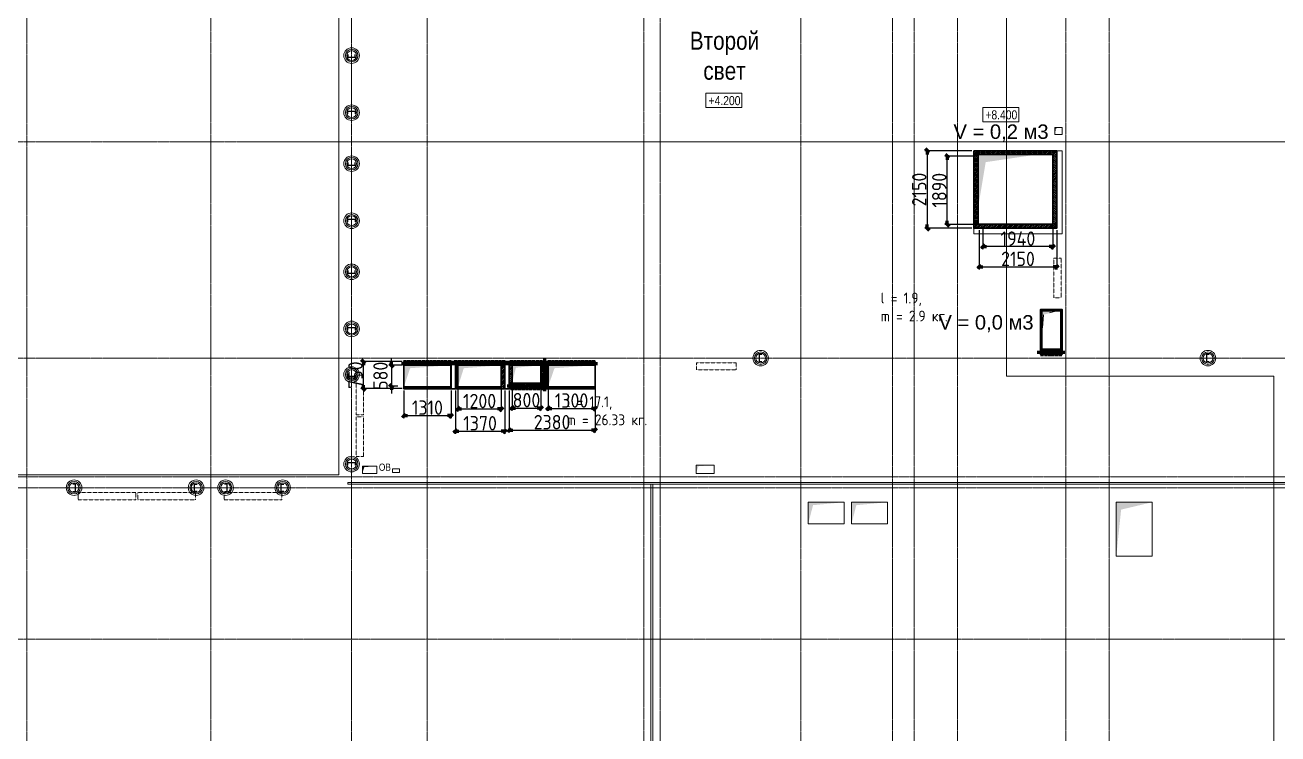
# Model space of a CAD drawing. Header units: millimetres. Extents: x -65509 to 912790, y 446 to 713294.
# Drawn here: x 137773 to 172505, y 651431 to 671100 of the extents above; entities that cross this region are included whole.
import ezdxf
from ezdxf.enums import TextEntityAlignment as Align

# ---------------------------------------------------------------- set-up
doc = ezdxf.new("R2010")
doc.units = ezdxf.units.MM
for name, pattern in [('CENTER2', [28.575, 19.05, -3.175, 3.175, -3.175]), ('DASHED', [19.05, 12.7, -6.35]), ('HIDDEN', [9.525, 6.35, -3.175]), ('HIDDEN2', [4.7625, 3.175, -1.5875])]:
    doc.linetypes.add(name, pattern=pattern)
doc.layers.get('Defpoints').update_dxf_attribs({"color": 250})
for name, color, linetype, lineweight in [('10.5) Арматура', 6, 'Continuous', 60), ('10.6) Диафрагмы', 90, 'Continuous', 30), ('АР_Колонны', 250, 'Continuous', 30), ('АР_Отметка', 250, 'Continuous', 13), ('АР_Разрезы марка', 7, 'Continuous', 13), ('ВК_Шахты', 250, 'Continuous', 9), ('ДШ_КР', 250, 'Continuous', 35), ('КМ_Фахверки', 250, 'Continuous', 25), ('ОВ_Классы', 250, 'Continuous', 0), ('ОВ_коллекторы', 250, 'Continuous', 25), ('ОВ_Отопление', 250, 'Continuous', 5), ('ОВ_Шахты', 250, 'Continuous', 5), ('РД_Оси_100', 250, 'Continuous', 0)]:
    doc.layers.add(name, color=color, linetype=linetype, lineweight=lineweight)
doc.layers.add('АР_Делит', color=250, linetype='Continuous', lineweight=0, plot=False)
doc.layers.add('АР_Отопительные приборы', color=1, linetype='HIDDEN2', lineweight=0, true_color=0xff0000)
doc.styles.add('Arial_Narrow_08', font='ARIALN.TTF', dxfattribs={"width": 0.8})
doc.styles.get("Standard").update_dxf_attribs({"font": 'arial.ttf'})
doc.styles.add('style1', font='ARIALN.TTF')
doc.styles.add('СПДС', font='isocpeur.ttf', dxfattribs={"width": 0.9})
doc.dimstyles.new('Размера А3', dxfattribs={"dimtxt": 400, "dimasz": 100, "dimexe": 70, "dimexo": 50, "dimgap": 20, "dimtad": 1, "dimdec": 0, "dimrnd": 10, "dimzin": 0, "dimdsep": 46, "dimtxsty": 'СПДС', "dimblk": 'ARROWHEAD_6', "dimcen": 1, "dimazin": 0, "dimtfac": 1, "dimtdec": 0, "dimtmove": 2, "dimatfit": 0, "dimfxl": 1, "dimtolj": 1, "dimtzin": 0, "dimarcsym": 0})

# ---------------------------------------------------------------- blocks, each defined once
blk = doc.blocks.new('СОШ_2200_АР_ОСИ_М100_28.05.24')
at = {"layer": 'АР_Делит', "color": 5, "linetype": 'DASHED'}
blk.add_lwpolyline([(-355, 13145), (-355, 100855), (37145, 100855), (37145, 129155), (72745, 129155), (72745, 135155), (114955, 135155), (114955, -355)], dxfattribs=at)
at = {"layer": 'РД_Оси_100', "linetype": 'CENTER2'}
for p, q in [((37500, -6155), (37500, 139938.679)), ((49960, -6155), (49960, 139938.679)), ((-5954.958, 110100), (119910, 110100)), ((35037.55, 110100), (119910, 110100)), ((-5954.958, 104100), (119910, 104100)), ((-5954.958, 96300), (119910, 96300))]:
    blk.add_line(p, q, dxfattribs=at)
at = {"layer": 'РД_Оси_100', "color": 1, "linetype": 'CENTER2'}
blk.add_line((39600, -6155), (39600, 139938.679), dxfattribs=at)
at = {"layer": 'РД_Оси_100', "linetype": 'CENTER2'}
for points in [[(28500, -6155), (28500, 139938.679)], [(45530, 139938.679), (45600, 139538.679), (45600, -6163.457)], [(46060, -6163.105), (46060, 139538.679), (46130, 139938.679)], [(52500, 139938.679), (52500, -5755), (52358.276, -6155)], [(53100, 139938.679), (53100, -5755), (52949.266, -6155)], [(54300, 139938.679), (54300, -6155)], [(57300, 139938.679), (57300, -6155)], [(58500, 139938.679), (58500, -6155)], [(119910, 100950), (119410, 100800), (-5454.958, 100800), (-5954.958, 100950)], [(119910, 100350), (119410, 100500), (-5454.958, 100500), (-5954.958, 100350)]]:
    blk.add_lwpolyline(points, dxfattribs=at)
at = {"layer": 'РД_Оси_100', "color": 1, "linetype": 'CENTER2'}
blk.add_lwpolyline([(33600, 139938.679), (33600, -6155)], dxfattribs=at)
blk = doc.blocks.new('Отметка_план')
at = {"color": 7}
blk.add_lwpolyline([(0, 0), (10, 0), (10, 4), (0, 4)], close=True, dxfattribs=at)
at = {"style": 'Arial_Narrow_08', "width": 0.8}
blk.add_attdef('OTMG', text='', height=2.5, dxfattribs=at).set_placement((9.06, 0.7), align=Align.RIGHT)
blk = doc.blocks.new('otv')
at = {"linetype": 'Continuous'}
blk.add_lwpolyline([(0, -1), (0, 0), (1, 0), (1, -1)], close=True, dxfattribs=at)
blk.add_solid([(0, -1), (0, 0), (0.135, -0.137), (1, 0)], dxfattribs=at)
blk = doc.blocks.new('otv пунктир')
at = {"linetype": 'HIDDEN', "ltscale": 0.07}
blk.add_lwpolyline([(0, 0), (0, 1), (1, 1), (1, 0)], close=True, dxfattribs=at)
blk.add_lwpolyline([(0, 1), (0.135, 0.137), (1, 0)], dxfattribs=at)
blk = doc.blocks.new('Ф_пеноблок 200')
at = {"layer": 'АР_Делит', "color": 1}
for radius in [216, 173, 136]:
    blk.add_circle((103, -42), radius, dxfattribs=at)
at = {"layer": 'КМ_Фахверки'}
blk.add_lwpolyline([(0, -75), (0, 0), (200, 0), (200, -75)], dxfattribs=at)
blk = doc.blocks.new('Bottom_R_1600')
at = {"layer": 'АР_Отопительные приборы'}
blk.add_lwpolyline([(-800, -100), (800, -100), (800, 100), (-800, 100)], close=True, dxfattribs=at)
blk = doc.blocks.new('Bottom_L_1100')
at = {"layer": 'АР_Отопительные приборы'}
blk.add_lwpolyline([(550, -100), (-550, -100), (-550, 100), (550, 100)], close=True, dxfattribs=at)
blk = doc.blocks.new('Bottom_R_1100')
at = {"layer": 'АР_Отопительные приборы'}
blk.add_lwpolyline([(-550, -100), (550, -100), (550, 100), (-550, 100)], close=True, dxfattribs=at)
blk = doc.blocks.new('ARROWHEAD_6')
at = {"color": 0, "linetype": 'Continuous'}
for p, q in [((0, 0), (-1, 0)), ((-0.5, -0.5), (0.5, 0.5))]:
    blk.add_line(p, q, dxfattribs=at)
blk = doc.blocks.new('*D948')
at = {"layer": '10.6) Диафрагмы', "color": 0, "lineweight": -2, "transparency": 16777216}
for p, q in [((148223, 661761), (147082, 661761)), ((147152, 661111), (147152, 661661)), ((148223, 661011), (147082, 661011))]:
    blk.add_line(p, q, dxfattribs=at)
at = {"layer": 'Defpoints', "color": 0, "lineweight": 25, "transparency": 16777216}
for p in [(147152, 661761), (148273, 661761), (148273, 661011)]:
    blk.add_point(p, dxfattribs=at)
at = {"layer": '10.6) Диафрагмы', "color": 0, "lineweight": -2, "transparency": 16777216, "xscale": 100, "yscale": 100, "zscale": 100}
for p, rotation in [((147152, 661761), 90), ((147152, 661011), 270)]:
    blk.add_blockref('ARROWHEAD_6', p, dxfattribs=dict(at, rotation=rotation))
at = {"layer": '10.6) Диафрагмы', "color": 0, "lineweight": 25, "transparency": 16777216, "insert": (146932, 661386), "char_height": 400, "attachment_point": 5, "rotation": 90, "style": 'СПДС'}
blk.add_mtext('\\A1;750', dxfattribs=at)
blk = doc.blocks.new('*D949')
at = {"layer": '10.6) Диафрагмы', "color": 0, "lineweight": -2, "transparency": 16777216}
for p, q in [((148223, 661661), (147857, 661661)), ((147927, 661761), (147927, 661861)), ((147927, 661661), (147927, 661076)), ((148103, 661076), (147857, 661076)), ((147927, 660976), (147927, 660876))]:
    blk.add_line(p, q, dxfattribs=at)
at = {"layer": 'Defpoints', "color": 0, "lineweight": 25, "transparency": 16777216}
for p in [(148273, 661661), (147927, 661076), (148153, 661076)]:
    blk.add_point(p, dxfattribs=at)
at = {"layer": '10.6) Диафрагмы', "color": 0, "lineweight": -2, "transparency": 16777216, "xscale": 100, "yscale": 100, "zscale": 100}
for p, rotation in [((147927, 661661), 270), ((147927, 661076), 90)]:
    blk.add_blockref('ARROWHEAD_6', p, dxfattribs=dict(at, rotation=rotation))
at = {"layer": '10.6) Диафрагмы', "color": 0, "lineweight": 25, "transparency": 16777216, "insert": (147627, 661369), "char_height": 400, "attachment_point": 5, "rotation": 90, "style": 'СПДС'}
blk.add_mtext('\\A1;580', dxfattribs=at)
blk = doc.blocks.new('*D950')
at = {"layer": '10.6) Диафрагмы', "color": 0, "lineweight": -2, "transparency": 16777216}
for p, q in [((148273, 660961), (148273, 660194)), ((149582, 660961), (149582, 660194)), ((148373, 660264), (149482, 660264))]:
    blk.add_line(p, q, dxfattribs=at)
at = {"layer": 'Defpoints', "color": 0, "lineweight": 25, "transparency": 16777216}
for p in [(148273, 661011), (149582, 661011), (149582, 660264)]:
    blk.add_point(p, dxfattribs=at)
at = {"layer": '10.6) Диафрагмы', "color": 0, "lineweight": -2, "transparency": 16777216, "xscale": 100, "yscale": 100, "zscale": 100, "rotation": 180}
blk.add_blockref('ARROWHEAD_6', (148273, 660264), dxfattribs=at)
at = {"layer": '10.6) Диафрагмы', "color": 0, "lineweight": -2, "transparency": 16777216, "xscale": 100, "yscale": 100, "zscale": 100}
blk.add_blockref('ARROWHEAD_6', (149582, 660264), dxfattribs=at)
at = {"layer": '10.6) Диафрагмы', "color": 0, "lineweight": 25, "transparency": 16777216, "insert": (148927, 660484), "char_height": 400, "attachment_point": 5, "style": 'СПДС'}
blk.add_mtext('\\A1;1310', dxfattribs=at)
blk = doc.blocks.new('*D951')
at = {"layer": '10.6) Диафрагмы', "color": 0, "lineweight": -2, "transparency": 16777216}
for p, q in [((149773, 661011), (149773, 660377)), ((150973, 661011), (150973, 660377)), ((149873, 660447), (150873, 660447))]:
    blk.add_line(p, q, dxfattribs=at)
at = {"layer": 'Defpoints', "color": 0, "lineweight": 25, "transparency": 16777216}
for p in [(149773, 661061), (150973, 661061), (150973, 660447)]:
    blk.add_point(p, dxfattribs=at)
at = {"layer": '10.6) Диафрагмы', "color": 0, "lineweight": -2, "transparency": 16777216, "xscale": 100, "yscale": 100, "zscale": 100, "rotation": 180}
blk.add_blockref('ARROWHEAD_6', (149773, 660447), dxfattribs=at)
at = {"layer": '10.6) Диафрагмы', "color": 0, "lineweight": -2, "transparency": 16777216, "xscale": 100, "yscale": 100, "zscale": 100}
blk.add_blockref('ARROWHEAD_6', (150973, 660447), dxfattribs=at)
at = {"layer": '10.6) Диафрагмы', "color": 0, "lineweight": 25, "transparency": 16777216, "insert": (150373, 660667), "char_height": 400, "attachment_point": 5, "style": 'СПДС'}
blk.add_mtext('\\A1;1200', dxfattribs=at)
blk = doc.blocks.new('*D952')
at = {"layer": '10.6) Диафрагмы', "color": 0, "lineweight": -2, "transparency": 16777216}
for p, q in [((149702, 660961), (149702, 659761)), ((151073, 660961), (151073, 659761)), ((149802, 659831), (150973, 659831))]:
    blk.add_line(p, q, dxfattribs=at)
at = {"layer": 'Defpoints', "color": 0, "lineweight": 25, "transparency": 16777216}
for p in [(149702, 661011), (151073, 661011), (151073, 659831)]:
    blk.add_point(p, dxfattribs=at)
at = {"layer": '10.6) Диафрагмы', "color": 0, "lineweight": -2, "transparency": 16777216, "xscale": 100, "yscale": 100, "zscale": 100, "rotation": 180}
blk.add_blockref('ARROWHEAD_6', (149702, 659831), dxfattribs=at)
at = {"layer": '10.6) Диафрагмы', "color": 0, "lineweight": -2, "transparency": 16777216, "xscale": 100, "yscale": 100, "zscale": 100}
blk.add_blockref('ARROWHEAD_6', (151073, 659831), dxfattribs=at)
at = {"layer": '10.6) Диафрагмы', "color": 0, "lineweight": 25, "transparency": 16777216, "insert": (150387, 660051), "char_height": 400, "attachment_point": 5, "style": 'СПДС'}
blk.add_mtext('\\A1;1370', dxfattribs=at)
blk = doc.blocks.new('*D953')
at = {"layer": '10.6) Диафрагмы', "color": 0, "lineweight": -2, "transparency": 16777216}
for p, q in [((151193, 660961), (151193, 659791)), ((153573, 660961), (153573, 659791)), ((151293, 659861), (153473, 659861))]:
    blk.add_line(p, q, dxfattribs=at)
at = {"layer": 'Defpoints', "color": 0, "lineweight": 25, "transparency": 16777216}
for p in [(151193, 661011), (153573, 661011), (153573, 659861)]:
    blk.add_point(p, dxfattribs=at)
at = {"layer": '10.6) Диафрагмы', "color": 0, "lineweight": -2, "transparency": 16777216, "xscale": 100, "yscale": 100, "zscale": 100, "rotation": 180}
blk.add_blockref('ARROWHEAD_6', (151193, 659861), dxfattribs=at)
at = {"layer": '10.6) Диафрагмы', "color": 0, "lineweight": -2, "transparency": 16777216, "xscale": 100, "yscale": 100, "zscale": 100}
blk.add_blockref('ARROWHEAD_6', (153573, 659861), dxfattribs=at)
at = {"layer": '10.6) Диафрагмы', "color": 0, "lineweight": 25, "transparency": 16777216, "insert": (152383, 660081), "char_height": 400, "attachment_point": 5, "style": 'СПДС'}
blk.add_mtext('\\A1;2380', dxfattribs=at)
blk = doc.blocks.new('*D954')
at = {"layer": '10.6) Диафрагмы', "color": 0, "lineweight": -2, "transparency": 16777216}
for p, q in [((151273, 661111), (151273, 660402)), ((152073, 661111), (152073, 660402)), ((151373, 660472), (151973, 660472))]:
    blk.add_line(p, q, dxfattribs=at)
at = {"layer": 'Defpoints', "color": 0, "lineweight": 25, "transparency": 16777216}
for p in [(151273, 661161), (152073, 661161), (152073, 660472)]:
    blk.add_point(p, dxfattribs=at)
at = {"layer": '10.6) Диафрагмы', "color": 0, "lineweight": -2, "transparency": 16777216, "xscale": 100, "yscale": 100, "zscale": 100, "rotation": 180}
blk.add_blockref('ARROWHEAD_6', (151273, 660472), dxfattribs=at)
at = {"layer": '10.6) Диафрагмы', "color": 0, "lineweight": -2, "transparency": 16777216, "xscale": 100, "yscale": 100, "zscale": 100}
blk.add_blockref('ARROWHEAD_6', (152073, 660472), dxfattribs=at)
at = {"layer": '10.6) Диафрагмы', "color": 0, "lineweight": 25, "transparency": 16777216, "insert": (151673, 660692), "char_height": 400, "attachment_point": 5, "style": 'СПДС'}
blk.add_mtext('\\A1;800', dxfattribs=at)
blk = doc.blocks.new('*D955')
at = {"layer": '10.6) Диафрагмы', "color": 0, "lineweight": -2, "transparency": 16777216}
for p, q in [((152273, 661011), (152273, 660392)), ((153573, 661011), (153573, 660392)), ((152373, 660462), (153473, 660462))]:
    blk.add_line(p, q, dxfattribs=at)
at = {"layer": 'Defpoints', "color": 0, "lineweight": 25, "transparency": 16777216}
for p in [(152273, 661061), (153573, 661061), (153573, 660462)]:
    blk.add_point(p, dxfattribs=at)
at = {"layer": '10.6) Диафрагмы', "color": 0, "lineweight": -2, "transparency": 16777216, "xscale": 100, "yscale": 100, "zscale": 100, "rotation": 180}
blk.add_blockref('ARROWHEAD_6', (152273, 660462), dxfattribs=at)
at = {"layer": '10.6) Диафрагмы', "color": 0, "lineweight": -2, "transparency": 16777216, "xscale": 100, "yscale": 100, "zscale": 100}
blk.add_blockref('ARROWHEAD_6', (153573, 660462), dxfattribs=at)
at = {"layer": '10.6) Диафрагмы', "color": 0, "lineweight": 25, "transparency": 16777216, "insert": (152923, 660682), "char_height": 400, "attachment_point": 5, "style": 'СПДС'}
blk.add_mtext('\\A1;1300', dxfattribs=at)
blk = doc.blocks.new('*D991')
at = {"layer": '10.6) Диафрагмы', "color": 0, "lineweight": -2, "transparency": 16777216}
for p, q in [((164173, 667461), (163267, 667461)), ((163337, 665670), (163337, 667361)), ((164173, 665570), (163267, 665570))]:
    blk.add_line(p, q, dxfattribs=at)
at = {"layer": 'Defpoints', "color": 0, "lineweight": 25, "transparency": 16777216}
for p in [(163337, 667461), (164223, 667461), (164223, 665570)]:
    blk.add_point(p, dxfattribs=at)
at = {"layer": '10.6) Диафрагмы', "color": 0, "lineweight": -2, "transparency": 16777216, "xscale": 100, "yscale": 100, "zscale": 100}
for p, rotation in [((163337, 667461), 90), ((163337, 665570), 270)]:
    blk.add_blockref('ARROWHEAD_6', p, dxfattribs=dict(at, rotation=rotation))
at = {"layer": '10.6) Диафрагмы', "color": 0, "lineweight": 25, "transparency": 16777216, "insert": (163117, 666516), "char_height": 400, "attachment_point": 5, "rotation": 90, "style": 'СПДС'}
blk.add_mtext('\\A1;1890', dxfattribs=at)
blk = doc.blocks.new('*D992')
at = {"layer": '10.6) Диафрагмы', "color": 0, "lineweight": -2, "transparency": 16777216}
for p, q in [((164023, 667611), (162712, 667611)), ((162782, 667511), (162782, 665561)), ((164023, 665461), (162712, 665461))]:
    blk.add_line(p, q, dxfattribs=at)
at = {"layer": 'Defpoints', "color": 0, "lineweight": 25, "transparency": 16777216}
for p in [(164073, 667611), (162782, 665461), (164073, 665461)]:
    blk.add_point(p, dxfattribs=at)
at = {"layer": '10.6) Диафрагмы', "color": 0, "lineweight": -2, "transparency": 16777216, "xscale": 100, "yscale": 100, "zscale": 100}
for p, rotation in [((162782, 667611), 90), ((162782, 665461), 270)]:
    blk.add_blockref('ARROWHEAD_6', p, dxfattribs=dict(at, rotation=rotation))
at = {"layer": '10.6) Диафрагмы', "color": 0, "lineweight": 25, "transparency": 16777216, "insert": (162562, 666536), "char_height": 400, "attachment_point": 5, "rotation": 90, "style": 'СПДС'}
blk.add_mtext('\\A1;2150', dxfattribs=at)
blk = doc.blocks.new('*D993')
at = {"layer": '10.6) Диафрагмы', "color": 0, "lineweight": -2, "transparency": 16777216}
for p, q in [((164223, 665411), (164223, 664321)), ((166373, 665411), (166373, 664321)), ((164323, 664391), (166273, 664391))]:
    blk.add_line(p, q, dxfattribs=at)
at = {"layer": 'Defpoints', "color": 0, "lineweight": 25, "transparency": 16777216}
for p in [(164223, 665461), (166373, 665461), (166373, 664391)]:
    blk.add_point(p, dxfattribs=at)
at = {"layer": '10.6) Диафрагмы', "color": 0, "lineweight": -2, "transparency": 16777216, "xscale": 100, "yscale": 100, "zscale": 100, "rotation": 180}
blk.add_blockref('ARROWHEAD_6', (164223, 664391), dxfattribs=at)
at = {"layer": '10.6) Диафрагмы', "color": 0, "lineweight": -2, "transparency": 16777216, "xscale": 100, "yscale": 100, "zscale": 100}
blk.add_blockref('ARROWHEAD_6', (166373, 664391), dxfattribs=at)
at = {"layer": '10.6) Диафрагмы', "color": 0, "lineweight": 25, "transparency": 16777216, "insert": (165298, 664611), "char_height": 400, "attachment_point": 5, "style": 'СПДС'}
blk.add_mtext('\\A1;2150', dxfattribs=at)
blk = doc.blocks.new('*D994')
at = {"layer": '10.6) Диафрагмы', "color": 0, "lineweight": -2, "transparency": 16777216}
for p, q in [((164328, 665520), (164328, 664884)), ((166267, 665520), (166267, 664884)), ((166167, 664954), (164428, 664954))]:
    blk.add_line(p, q, dxfattribs=at)
at = {"layer": 'Defpoints', "color": 0, "lineweight": 25, "transparency": 16777216}
for p in [(164328, 665570), (166267, 665570), (164328, 664954)]:
    blk.add_point(p, dxfattribs=at)
at = {"layer": '10.6) Диафрагмы', "color": 0, "lineweight": -2, "transparency": 16777216, "xscale": 100, "yscale": 100, "zscale": 100, "rotation": 180}
blk.add_blockref('ARROWHEAD_6', (164328, 664954), dxfattribs=at)
at = {"layer": '10.6) Диафрагмы', "color": 0, "lineweight": -2, "transparency": 16777216, "xscale": 100, "yscale": 100, "zscale": 100}
blk.add_blockref('ARROWHEAD_6', (166267, 664954), dxfattribs=at)
at = {"layer": '10.6) Диафрагмы', "color": 0, "lineweight": 25, "transparency": 16777216, "insert": (165298, 665174), "char_height": 400, "attachment_point": 5, "style": 'СПДС'}
blk.add_mtext('\\A1;1940', dxfattribs=at)
blk = doc.blocks.new('*D1006')
at = {"layer": '10.5) Арматура', "color": 0, "lineweight": -2, "transparency": 16777216}
for p, q in [((148223, 661761), (147082, 661761)), ((147152, 661111), (147152, 661661)), ((148223, 661011), (147082, 661011))]:
    blk.add_line(p, q, dxfattribs=at)
at = {"layer": 'Defpoints', "color": 0, "lineweight": 25, "transparency": 16777216}
for p in [(147152, 661761), (148273, 661761), (148273, 661011)]:
    blk.add_point(p, dxfattribs=at)
at = {"layer": '10.5) Арматура', "color": 0, "lineweight": -2, "transparency": 16777216, "xscale": 100, "yscale": 100, "zscale": 100}
for p, rotation in [((147152, 661761), 90), ((147152, 661011), 270)]:
    blk.add_blockref('ARROWHEAD_6', p, dxfattribs=dict(at, rotation=rotation))
at = {"layer": '10.5) Арматура', "color": 0, "lineweight": 25, "transparency": 16777216, "insert": (146932, 661386), "char_height": 400, "attachment_point": 5, "rotation": 90, "style": 'СПДС'}
blk.add_mtext('\\A1;750', dxfattribs=at)
blk = doc.blocks.new('*D1007')
at = {"layer": '10.5) Арматура', "color": 0, "lineweight": -2, "transparency": 16777216}
for p, q in [((148223, 661661), (147857, 661661)), ((147927, 661761), (147927, 661861)), ((147927, 661661), (147927, 661076)), ((148103, 661076), (147857, 661076)), ((147927, 660976), (147927, 660876))]:
    blk.add_line(p, q, dxfattribs=at)
at = {"layer": 'Defpoints', "color": 0, "lineweight": 25, "transparency": 16777216}
for p in [(148273, 661661), (147927, 661076), (148153, 661076)]:
    blk.add_point(p, dxfattribs=at)
at = {"layer": '10.5) Арматура', "color": 0, "lineweight": -2, "transparency": 16777216, "xscale": 100, "yscale": 100, "zscale": 100}
for p, rotation in [((147927, 661661), 270), ((147927, 661076), 90)]:
    blk.add_blockref('ARROWHEAD_6', p, dxfattribs=dict(at, rotation=rotation))
at = {"layer": '10.5) Арматура', "color": 0, "lineweight": 25, "transparency": 16777216, "insert": (147627, 661369), "char_height": 400, "attachment_point": 5, "rotation": 90, "style": 'СПДС'}
blk.add_mtext('\\A1;580', dxfattribs=at)
blk = doc.blocks.new('*D1008')
at = {"layer": '10.5) Арматура', "color": 0, "lineweight": -2, "transparency": 16777216}
for p, q in [((148273, 660961), (148273, 660194)), ((149582, 660961), (149582, 660194)), ((148373, 660264), (149482, 660264))]:
    blk.add_line(p, q, dxfattribs=at)
at = {"layer": 'Defpoints', "color": 0, "lineweight": 25, "transparency": 16777216}
for p in [(148273, 661011), (149582, 661011), (149582, 660264)]:
    blk.add_point(p, dxfattribs=at)
at = {"layer": '10.5) Арматура', "color": 0, "lineweight": -2, "transparency": 16777216, "xscale": 100, "yscale": 100, "zscale": 100, "rotation": 180}
blk.add_blockref('ARROWHEAD_6', (148273, 660264), dxfattribs=at)
at = {"layer": '10.5) Арматура', "color": 0, "lineweight": -2, "transparency": 16777216, "xscale": 100, "yscale": 100, "zscale": 100}
blk.add_blockref('ARROWHEAD_6', (149582, 660264), dxfattribs=at)
at = {"layer": '10.5) Арматура', "color": 0, "lineweight": 25, "transparency": 16777216, "insert": (148927, 660484), "char_height": 400, "attachment_point": 5, "style": 'СПДС'}
blk.add_mtext('\\A1;1310', dxfattribs=at)
blk = doc.blocks.new('*D1009')
at = {"layer": '10.5) Арматура', "color": 0, "lineweight": -2, "transparency": 16777216}
for p, q in [((149773, 661011), (149773, 660377)), ((150973, 661011), (150973, 660377)), ((149873, 660447), (150873, 660447))]:
    blk.add_line(p, q, dxfattribs=at)
at = {"layer": 'Defpoints', "color": 0, "lineweight": 25, "transparency": 16777216}
for p in [(149773, 661061), (150973, 661061), (150973, 660447)]:
    blk.add_point(p, dxfattribs=at)
at = {"layer": '10.5) Арматура', "color": 0, "lineweight": -2, "transparency": 16777216, "xscale": 100, "yscale": 100, "zscale": 100, "rotation": 180}
blk.add_blockref('ARROWHEAD_6', (149773, 660447), dxfattribs=at)
at = {"layer": '10.5) Арматура', "color": 0, "lineweight": -2, "transparency": 16777216, "xscale": 100, "yscale": 100, "zscale": 100}
blk.add_blockref('ARROWHEAD_6', (150973, 660447), dxfattribs=at)
at = {"layer": '10.5) Арматура', "color": 0, "lineweight": 25, "transparency": 16777216, "insert": (150373, 660667), "char_height": 400, "attachment_point": 5, "style": 'СПДС'}
blk.add_mtext('\\A1;1200', dxfattribs=at)
blk = doc.blocks.new('*D1010')
at = {"layer": '10.5) Арматура', "color": 0, "lineweight": -2, "transparency": 16777216}
for p, q in [((149702, 660961), (149702, 659761)), ((151073, 660961), (151073, 659761)), ((149802, 659831), (150973, 659831))]:
    blk.add_line(p, q, dxfattribs=at)
at = {"layer": 'Defpoints', "color": 0, "lineweight": 25, "transparency": 16777216}
for p in [(149702, 661011), (151073, 661011), (151073, 659831)]:
    blk.add_point(p, dxfattribs=at)
at = {"layer": '10.5) Арматура', "color": 0, "lineweight": -2, "transparency": 16777216, "xscale": 100, "yscale": 100, "zscale": 100, "rotation": 180}
blk.add_blockref('ARROWHEAD_6', (149702, 659831), dxfattribs=at)
at = {"layer": '10.5) Арматура', "color": 0, "lineweight": -2, "transparency": 16777216, "xscale": 100, "yscale": 100, "zscale": 100}
blk.add_blockref('ARROWHEAD_6', (151073, 659831), dxfattribs=at)
at = {"layer": '10.5) Арматура', "color": 0, "lineweight": 25, "transparency": 16777216, "insert": (150387, 660051), "char_height": 400, "attachment_point": 5, "style": 'СПДС'}
blk.add_mtext('\\A1;1370', dxfattribs=at)
blk = doc.blocks.new('*D1011')
at = {"layer": '10.5) Арматура', "color": 0, "lineweight": -2, "transparency": 16777216}
for p, q in [((151193, 660961), (151193, 659791)), ((153573, 660961), (153573, 659791)), ((151293, 659861), (153473, 659861))]:
    blk.add_line(p, q, dxfattribs=at)
at = {"layer": 'Defpoints', "color": 0, "lineweight": 25, "transparency": 16777216}
for p in [(151193, 661011), (153573, 661011), (153573, 659861)]:
    blk.add_point(p, dxfattribs=at)
at = {"layer": '10.5) Арматура', "color": 0, "lineweight": -2, "transparency": 16777216, "xscale": 100, "yscale": 100, "zscale": 100, "rotation": 180}
blk.add_blockref('ARROWHEAD_6', (151193, 659861), dxfattribs=at)
at = {"layer": '10.5) Арматура', "color": 0, "lineweight": -2, "transparency": 16777216, "xscale": 100, "yscale": 100, "zscale": 100}
blk.add_blockref('ARROWHEAD_6', (153573, 659861), dxfattribs=at)
at = {"layer": '10.5) Арматура', "color": 0, "lineweight": 25, "transparency": 16777216, "insert": (152383, 660081), "char_height": 400, "attachment_point": 5, "style": 'СПДС'}
blk.add_mtext('\\A1;2380', dxfattribs=at)
blk = doc.blocks.new('*D1012')
at = {"layer": '10.5) Арматура', "color": 0, "lineweight": -2, "transparency": 16777216}
for p, q in [((151273, 661111), (151273, 660402)), ((152073, 661111), (152073, 660402)), ((151373, 660472), (151973, 660472))]:
    blk.add_line(p, q, dxfattribs=at)
at = {"layer": 'Defpoints', "color": 0, "lineweight": 25, "transparency": 16777216}
for p in [(151273, 661161), (152073, 661161), (152073, 660472)]:
    blk.add_point(p, dxfattribs=at)
at = {"layer": '10.5) Арматура', "color": 0, "lineweight": -2, "transparency": 16777216, "xscale": 100, "yscale": 100, "zscale": 100, "rotation": 180}
blk.add_blockref('ARROWHEAD_6', (151273, 660472), dxfattribs=at)
at = {"layer": '10.5) Арматура', "color": 0, "lineweight": -2, "transparency": 16777216, "xscale": 100, "yscale": 100, "zscale": 100}
blk.add_blockref('ARROWHEAD_6', (152073, 660472), dxfattribs=at)
at = {"layer": '10.5) Арматура', "color": 0, "lineweight": 25, "transparency": 16777216, "insert": (151673, 660692), "char_height": 400, "attachment_point": 5, "style": 'СПДС'}
blk.add_mtext('\\A1;800', dxfattribs=at)
blk = doc.blocks.new('*D1013')
at = {"layer": '10.5) Арматура', "color": 0, "lineweight": -2, "transparency": 16777216}
for p, q in [((152273, 661011), (152273, 660392)), ((153573, 661011), (153573, 660392)), ((152373, 660462), (153473, 660462))]:
    blk.add_line(p, q, dxfattribs=at)
at = {"layer": 'Defpoints', "color": 0, "lineweight": 25, "transparency": 16777216}
for p in [(152273, 661061), (153573, 661061), (153573, 660462)]:
    blk.add_point(p, dxfattribs=at)
at = {"layer": '10.5) Арматура', "color": 0, "lineweight": -2, "transparency": 16777216, "xscale": 100, "yscale": 100, "zscale": 100, "rotation": 180}
blk.add_blockref('ARROWHEAD_6', (152273, 660462), dxfattribs=at)
at = {"layer": '10.5) Арматура', "color": 0, "lineweight": -2, "transparency": 16777216, "xscale": 100, "yscale": 100, "zscale": 100}
blk.add_blockref('ARROWHEAD_6', (153573, 660462), dxfattribs=at)
at = {"layer": '10.5) Арматура', "color": 0, "lineweight": 25, "transparency": 16777216, "insert": (152923, 660682), "char_height": 400, "attachment_point": 5, "style": 'СПДС'}
blk.add_mtext('\\A1;1300', dxfattribs=at)
blk = doc.blocks.new('*D998')
at = {"layer": '10.5) Арматура', "color": 0, "lineweight": -2, "transparency": 16777216}
for p, q in [((164173, 667461), (163267, 667461)), ((163337, 665670), (163337, 667361)), ((164173, 665570), (163267, 665570))]:
    blk.add_line(p, q, dxfattribs=at)
at = {"layer": 'Defpoints', "color": 0, "lineweight": 25, "transparency": 16777216}
for p in [(163337, 667461), (164223, 667461), (164223, 665570)]:
    blk.add_point(p, dxfattribs=at)
at = {"layer": '10.5) Арматура', "color": 0, "lineweight": -2, "transparency": 16777216, "xscale": 100, "yscale": 100, "zscale": 100}
for p, rotation in [((163337, 667461), 90), ((163337, 665570), 270)]:
    blk.add_blockref('ARROWHEAD_6', p, dxfattribs=dict(at, rotation=rotation))
at = {"layer": '10.5) Арматура', "color": 0, "lineweight": 25, "transparency": 16777216, "insert": (163117, 666516), "char_height": 400, "attachment_point": 5, "rotation": 90, "style": 'СПДС'}
blk.add_mtext('\\A1;1890', dxfattribs=at)
blk = doc.blocks.new('*D1064')
at = {"layer": '10.5) Арматура', "color": 0, "lineweight": -2, "transparency": 16777216}
for p, q in [((164023, 667611), (162712, 667611)), ((162782, 667511), (162782, 665561)), ((164023, 665461), (162712, 665461))]:
    blk.add_line(p, q, dxfattribs=at)
at = {"layer": 'Defpoints', "color": 0, "lineweight": 25, "transparency": 16777216}
for p in [(164073, 667611), (162782, 665461), (164073, 665461)]:
    blk.add_point(p, dxfattribs=at)
at = {"layer": '10.5) Арматура', "color": 0, "lineweight": -2, "transparency": 16777216, "xscale": 100, "yscale": 100, "zscale": 100}
for p, rotation in [((162782, 667611), 90), ((162782, 665461), 270)]:
    blk.add_blockref('ARROWHEAD_6', p, dxfattribs=dict(at, rotation=rotation))
at = {"layer": '10.5) Арматура', "color": 0, "lineweight": 25, "transparency": 16777216, "insert": (162562, 666536), "char_height": 400, "attachment_point": 5, "rotation": 90, "style": 'СПДС'}
blk.add_mtext('\\A1;2150', dxfattribs=at)
blk = doc.blocks.new('*D1065')
at = {"layer": '10.5) Арматура', "color": 0, "lineweight": -2, "transparency": 16777216}
for p, q in [((164223, 665411), (164223, 664321)), ((166373, 665411), (166373, 664321)), ((164323, 664391), (166273, 664391))]:
    blk.add_line(p, q, dxfattribs=at)
at = {"layer": 'Defpoints', "color": 0, "lineweight": 25, "transparency": 16777216}
for p in [(164223, 665461), (166373, 665461), (166373, 664391)]:
    blk.add_point(p, dxfattribs=at)
at = {"layer": '10.5) Арматура', "color": 0, "lineweight": -2, "transparency": 16777216, "xscale": 100, "yscale": 100, "zscale": 100, "rotation": 180}
blk.add_blockref('ARROWHEAD_6', (164223, 664391), dxfattribs=at)
at = {"layer": '10.5) Арматура', "color": 0, "lineweight": -2, "transparency": 16777216, "xscale": 100, "yscale": 100, "zscale": 100}
blk.add_blockref('ARROWHEAD_6', (166373, 664391), dxfattribs=at)
at = {"layer": '10.5) Арматура', "color": 0, "lineweight": 25, "transparency": 16777216, "insert": (165298, 664611), "char_height": 400, "attachment_point": 5, "style": 'СПДС'}
blk.add_mtext('\\A1;2150', dxfattribs=at)
blk = doc.blocks.new('*D1066')
at = {"layer": '10.5) Арматура', "color": 0, "lineweight": -2, "transparency": 16777216}
for p, q in [((164328, 665520), (164328, 664884)), ((166267, 665520), (166267, 664884)), ((166167, 664954), (164428, 664954))]:
    blk.add_line(p, q, dxfattribs=at)
at = {"layer": 'Defpoints', "color": 0, "lineweight": 25, "transparency": 16777216}
for p in [(164328, 665570), (166267, 665570), (164328, 664954)]:
    blk.add_point(p, dxfattribs=at)
at = {"layer": '10.5) Арматура', "color": 0, "lineweight": -2, "transparency": 16777216, "xscale": 100, "yscale": 100, "zscale": 100, "rotation": 180}
blk.add_blockref('ARROWHEAD_6', (164328, 664954), dxfattribs=at)
at = {"layer": '10.5) Арматура', "color": 0, "lineweight": -2, "transparency": 16777216, "xscale": 100, "yscale": 100, "zscale": 100}
blk.add_blockref('ARROWHEAD_6', (166267, 664954), dxfattribs=at)
at = {"layer": '10.5) Арматура', "color": 0, "lineweight": 25, "transparency": 16777216, "insert": (165298, 665174), "char_height": 400, "attachment_point": 5, "style": 'СПДС'}
blk.add_mtext('\\A1;1940', dxfattribs=at)

msp = doc.modelspace()

# ---------------------------------------------------------------- hatches: boundary and pattern name
at = {"layer": '10.6) Диафрагмы'}
h = msp.add_hatch(dxfattribs=at)
h.set_pattern_fill('ANSI31', color=256, scale=11)
h.paths.add_polyline_path([(166372.589, 667610.764), (164072.588, 667610.764), (164072.588, 665460.765), (166372.589, 665460.765)])
h.paths.add_polyline_path([(164197.786, 665570.484), (164197.786, 667506.254), (166267.432, 667506.254), (166267.432, 665570.484)], flags=16)
h = msp.add_hatch(dxfattribs=at)
h.set_pattern_fill('ANSI31', color=256, scale=11)
h.paths.add_polyline_path([(166522.585, 663210.764), (165922.589, 663210.764), (165922.589, 661960.764), (166522.585, 661960.764)])
h.paths.add_polyline_path([(165959.015, 662110.764), (165956.622, 663167.753), (166483.77, 663167.753), (166486.163, 662110.764)], flags=16)
h = msp.add_hatch(dxfattribs=at)
h.set_pattern_fill('ANSI31', color=256, scale=11)
h.paths.add_polyline_path([(152272.589, 661660.765), (153572.589, 661660.765), (153572.589, 661760.764), (151192.534, 661760.764), (151192.534, 661010.764), (153572.589, 661010.764), (153572.589, 661060.765), (152272.589, 661060.765)])
h.paths.add_polyline_path([(151272.589, 661160.765), (151272.589, 661660.765), (152072.589, 661660.765), (152072.589, 661160.765)], flags=16)
h.paths.add_polyline_path([(151072.534, 661760.764), (149702.243, 661760.764), (149702.243, 661010.764), (151072.534, 661010.764)])
h.paths.add_polyline_path([(150972.589, 661060.765), (149772.589, 661060.765), (149772.589, 661660.765), (150972.589, 661660.765)], flags=16)
h.paths.add_polyline_path([(149582.243, 661760.764), (148272.589, 661760.764), (148272.589, 661660.765), (149572.589, 661660.765), (149572.589, 661060.765), (148272.589, 661060.765), (148272.589, 661010.764), (149582.243, 661010.764)])

# ---------------------------------------------------------------- linework, layer by layer
at = {"layer": '10.5) Арматура'}
for points in [[(165833.082, 662027.85), (166595.933, 662027.85)], [(165973.232, 661915.227), (165973.232, 662105.448)], [(166078.504, 661915.227), (166078.504, 662105.448)], [(166177.083, 661915.227), (166177.083, 662105.448)], [(166278.101, 661915.227), (166278.101, 662105.448)], [(166376.68, 661915.227), (166376.68, 662105.448)], [(166474.655, 661915.227), (166474.655, 662105.448)], [(148207.261, 661707.605), (153643.839, 661707.605)], [(148308.302, 661660.765), (148308.302, 661797.241)], [(148411.247, 661660.765), (148411.247, 661797.241)], [(148514.191, 661660.765), (148514.191, 661797.241)], [(148617.135, 661660.765), (148617.135, 661797.241)], [(148720.08, 661660.765), (148720.08, 661797.241)], [(148823.024, 661660.765), (148823.024, 661797.241)], [(148925.969, 661660.765), (148925.969, 661797.241)], [(149028.913, 661660.765), (149028.913, 661797.241)], [(149131.858, 661660.765), (149131.858, 661797.241)], [(149234.802, 661660.765), (149234.802, 661797.241)], [(149337.746, 661660.765), (149337.746, 661797.241)], [(149440.691, 661660.765), (149440.691, 661797.241)], [(149543.635, 661660.765), (149543.635, 661797.241)], [(149710.174, 661660.765), (149710.174, 661797.241)], [(149813.118, 661660.765), (149813.118, 661797.241)], [(149916.062, 661660.765), (149916.062, 661797.241)], [(150019.007, 661660.765), (150019.007, 661797.241)], [(150121.951, 661660.765), (150121.951, 661797.241)], [(150224.896, 661660.765), (150224.896, 661797.241)], [(150327.84, 661660.765), (150327.84, 661797.241)], [(150430.785, 661660.765), (150430.785, 661797.241)], [(150533.729, 661660.765), (150533.729, 661797.241)], [(150636.673, 661660.765), (150636.673, 661797.241)], [(150739.618, 661660.765), (150739.618, 661797.241)], [(150842.562, 661660.765), (150842.562, 661797.241)], [(150945.507, 661660.765), (150945.507, 661797.241)], [(151048.451, 661660.765), (151048.451, 661797.241)], [(151254.34, 661660.765), (151254.34, 661797.241)], [(151357.284, 661660.765), (151357.284, 661797.241)], [(151460.229, 661660.765), (151460.229, 661797.241)], [(151563.173, 661660.765), (151563.173, 661797.241)], [(151666.118, 661660.765), (151666.118, 661797.241)], [(151769.062, 661660.765), (151769.062, 661797.241)], [(151872.006, 661660.765), (151872.006, 661797.241)], [(151974.951, 661660.765), (151974.951, 661797.241)], [(152072.589, 661728.942), (152272.589, 661728.942)], [(152077.895, 661660.765), (152077.895, 661797.241)], [(152180.84, 660944.719), (152180.84, 661860.764)], [(152307.203, 661660.765), (152307.203, 661797.241)], [(152410.147, 661660.765), (152410.147, 661797.241)], [(152513.092, 661660.765), (152513.092, 661797.241)], [(152616.036, 661660.765), (152616.036, 661797.241)], [(152718.981, 661660.765), (152718.981, 661797.241)], [(152821.925, 661660.765), (152821.925, 661797.241)], [(152924.87, 661660.765), (152924.87, 661797.241)], [(153027.814, 661660.765), (153027.814, 661797.241)], [(153130.758, 661660.765), (153130.758, 661797.241)], [(153233.703, 661660.765), (153233.703, 661797.241)], [(153336.647, 661660.765), (153336.647, 661797.241)], [(153439.592, 661660.765), (153439.592, 661797.241)], [(153542.536, 661660.765), (153542.536, 661797.241)], [(152072.589, 661625.171), (152272.589, 661625.171)], [(152072.589, 661521.4), (152272.589, 661521.4)], [(152072.589, 661417.629), (152272.589, 661417.629)], [(152072.589, 661313.858), (152272.589, 661313.858)], [(151133.995, 661085.031), (152272.589, 661085.031)], [(151272.589, 661160.765), (151272.589, 660967.741)], [(151375.87, 661160.765), (151375.87, 660967.741)], [(151479.151, 661160.765), (151479.151, 660967.741)], [(151582.432, 661160.765), (151582.432, 660967.741)], [(151685.713, 661160.765), (151685.713, 660967.741)], [(151788.994, 661160.765), (151788.994, 660967.741)], [(151892.275, 661160.765), (151892.275, 660967.741)], [(151995.556, 661160.765), (151995.556, 660967.741)], [(152072.589, 661210.087), (152272.589, 661210.087)], [(152098.838, 661160.765), (152098.838, 660967.741)]]:
    msp.add_lwpolyline(points, dxfattribs=at)
at = {"layer": '10.6) Диафрагмы'}
for points in [[(164072.588, 667610.764), (166372.589, 667610.764), (166372.589, 665460.765), (164072.588, 665460.765)], [(164197.786, 665570.484), (166267.432, 665570.484), (166267.432, 667506.254), (164197.786, 667506.254)], [(165922.589, 663210.764), (166522.585, 663210.764), (166522.585, 661960.764), (165922.589, 661960.764)], [(165959.015, 662110.764), (166486.163, 662110.764), (166483.77, 663167.753), (165956.622, 663167.753)], [(148272.589, 661010.764), (153572.589, 661010.764), (153572.589, 661760.764), (148272.589, 661760.764)], [(149582.243, 661760.764), (148272.589, 661760.764), (148272.589, 661010.764), (149582.243, 661010.764)], [(149572.589, 661060.765), (148272.589, 661060.765), (148272.589, 661660.765), (149572.589, 661660.765)], [(149702.243, 661760.764), (151072.534, 661760.764), (151072.534, 661010.764), (149702.243, 661010.764)], [(149772.589, 661660.765), (150972.589, 661660.765), (150972.589, 661060.765), (149772.589, 661060.765)], [(151192.534, 661760.764), (153572.589, 661760.764), (153572.589, 661010.764), (151192.534, 661010.764)], [(152072.589, 661160.765), (151272.589, 661160.765), (151272.589, 661660.765), (152072.589, 661660.765)], [(152272.589, 661660.765), (153572.589, 661660.765), (153572.589, 661060.765), (152272.589, 661060.765)]]:
    msp.add_lwpolyline(points, close=True, dxfattribs=at)
at = {"layer": 'АР_Колонны', "color": 7, "lineweight": 13}
msp.add_lwpolyline([(155172.514, 658360.764), (155172.666, 626335.77), (155122.741, 626335.77), (155122.589, 658360.764)], close=True, dxfattribs=at)
at = {"layer": 'АР_Разрезы марка', "linetype": 'DASHED', "lineweight": 0}
msp.add_lwpolyline([(170992.909, 556167.564), (170992.909, 624219.263), (172387.702, 624219.263), (172387.702, 661361.751), (164980.057, 661361.751), (164980.057, 691578.567)], dxfattribs=at)
at = {"layer": 'ДШ_КР', "lineweight": 0}
msp.add_lwpolyline([(146722.589, 658410.764), (224277.589, 658410.764), (224277.589, 658360.764), (146722.589, 658360.764)], close=True, dxfattribs=at)
at = {"layer": 'ОВ_коллекторы', "lineweight": 0}
msp.add_lwpolyline([(148155.045, 658687.37), (147955.045, 658687.37), (147955.045, 658787.37), (148155.045, 658787.37)], close=True, dxfattribs=at)

# ---------------------------------------------------------------- block references
at = {"layer": 'АР_Отметка'}
ref = msp.add_blockref('Отметка_план', (156647.441, 668807.223), dxfattribs=dict(at, xscale=100, yscale=100, zscale=100))
ref.add_attrib('OTMG', '+4.200', dxfattribs={"layer": '0', "color": 0, "height": 250, "style": 'style1'}).set_placement((157604.859, 669127.039), align=Align.TOP_RIGHT)
ref = msp.add_blockref('Отметка_план', (164320.855, 668413.336), dxfattribs=dict(at, xscale=100, yscale=100, zscale=100))
ref.add_attrib('OTMG', '+8.400', dxfattribs={"layer": '0', "color": 0, "height": 250, "style": 'style1'}).set_placement((165278.273, 668733.152), align=Align.TOP_RIGHT)
at = {"layer": 'АР_Отопительные приборы'}
for name, p, rotation in [('Bottom_R_1100', (166392.589, 664076.984), 90), ('Bottom_L_1100', (156934.91, 661630.764), 180), ('Bottom_L_1100', (147052.135, 660832.889), 270), ('Bottom_L_1100', (147052.135, 659678.976), 270), ('Bottom_R_1600', (140041.901, 658030.764), 180), ('Bottom_R_1600', (141698.648, 658030.764), 180), ('Bottom_R_1600', (144093.978, 658030.764), 180)]:
    msp.add_blockref(name, p, dxfattribs=dict(at, rotation=rotation))
at = {"layer": 'ВК_Шахты', "color": 1, "xscale": 200, "yscale": 200}
msp.add_blockref('otv', (166322.584, 668260.765), dxfattribs=at)
at = {"layer": 'КМ_Фахверки', "xscale": -1}
for p, rotation in [((146722.589, 670210.764), 180), ((146722.589, 667210.764), 180), ((146722.589, 664210.764), 180), ((158122.589, 661960.765), 90), ((170522.585, 661960.765), 90), ((146722.589, 661360.764), 180), ((146722.589, 661360.764), 180), ((139172.589, 658160.764), 270), ((143372.589, 658160.764), 270)]:
    msp.add_blockref('Ф_пеноблок 200', p, dxfattribs=dict(at, rotation=rotation))
at = {"layer": 'КМ_Фахверки'}
for p in [(146722.589, 668710.764), (146722.589, 665710.764), (146722.589, 662710.764), (146722.589, 658960.764)]:
    msp.add_blockref('Ф_пеноблок 200', p, dxfattribs=at)
at = {"layer": 'КМ_Фахверки', "rotation": 90.00000000000001}
for p in [(142472.589, 658160.764), (144872.589, 658160.764)]:
    msp.add_blockref('Ф_пеноблок 200', p, dxfattribs=at)
at = {"layer": 'ОВ_Классы', "xscale": 1100, "yscale": 600, "rotation": 270}
msp.add_blockref('otv пунктир', (165922.589, 663210.765), dxfattribs=at)
at = {"layer": 'ОВ_Отопление', "xscale": 400, "yscale": 200}
msp.add_blockref('otv', (147122.589, 658860.765), dxfattribs=at)
at = {"layer": 'ОВ_Шахты', "color": 1}
for p, xscale, yscale in [((164072.588, 667610.764), 2450, 2300), ((148272.589, 661660.765), 1300, 600), ((149772.589, 661660.765), 1200, 600), ((151272.589, 661660.765), 800, 500), ((152272.589, 661660.765), 1300, 600), ((156372.589, 658890.764), 500, 230), ((159482.74, 657860.763), 1000, 600), ((160682.74, 657860.763), 1000, 600), ((168022.74, 657860.763), 1000, 1500)]:
    msp.add_blockref('otv', p, dxfattribs=dict(at, xscale=xscale, yscale=yscale))
at = {"layer": 'ОВ_Шахты', "xscale": 600, "yscale": 1100}
msp.add_blockref('otv', (165922.589, 663210.764), dxfattribs=at)
at = {"layer": 'РД_Оси_100'}
msp.add_blockref('СОШ_2200_АР_ОСИ_М100_28.05.24', (109322.589, 557760.764), dxfattribs=at)

# ---------------------------------------------------------------- texts
at = {"layer": '10.5) Арматура', "lineweight": 25, "char_height": 300, "attachment_point": 5, "style": 'СПДС'}
for s, insert in [('\\A1;\\pxql;l = 1.9, \\Pm = 2.9 кг.', (162422.589, 663275.144)), ('\\A1;\\pxql;l = 17.1, \\Pm = 26.33 кг.', (153903.8, 660395.994))]:
    msp.add_mtext(s, dxfattribs=dict(at, insert=insert))
at = {"layer": '10.6) Диафрагмы', "color": 18, "lineweight": 25, "true_color": 0x000000, "char_height": 400, "width": 2641.4734, "attachment_point": 1}
for s, insert in [('V = 0,2 м3', (163510.78, 668341.528)), ('V = 0,0 м3', (163094.2, 663051.032))]:
    msp.add_mtext(s, dxfattribs=dict(at, insert=insert))
at = {"layer": 'АР_Отметка', "insert": (157162.285, 670245.063), "char_height": 500, "width": 1999.94, "attachment_point": 5, "style": 'style1'}
msp.add_mtext('Второй свет', dxfattribs=at)
at = {"layer": 'ОВ_Отопление', "insert": (147746.995, 658830.986), "char_height": 200, "width": 590.00022, "attachment_point": 5, "style": 'style1'}
msp.add_mtext('ОВ', dxfattribs=at)

# ---------------------------------------------------------------- dimensions: what is measured, and where the dimension line sits
at = {"layer": '10.5) Арматура', "color": 18, "lineweight": 25, "true_color": 0x000000}
for base, p1, p2, picture, middle in [((162781.561, 665460.765), (164072.588, 667610.764), (164072.588, 665460.765), '*D1064', (162561.561, 666535.764)), ((163337.025, 667460.765), (164222.589, 665570.484), (164222.589, 667460.765), '*D998', (163117.025, 666515.624)), ((147152.135, 661760.764), (148272.589, 661010.764), (148272.589, 661760.764), '*D1006', (146932.135, 661385.764)), ((147927.361, 661076.477), (148272.589, 661660.765), (148152.589, 661076.477), '*D1007', (147627.361, 661368.621))]:
    dim = msp.add_linear_dim(base=base, p1=p1, p2=p2, angle=90, dimstyle='Размера А3', dxfattribs=at)
    dim.commit()
    dim.dimension.update_dxf_attribs({"geometry": picture, "text_midpoint": middle})
for base, p1, p2, picture, middle in [((164328.276, 664953.669), (166267.432, 665570.484), (164328.276, 665570.484), '*D1066', (165297.854, 665173.669)), ((166372.589, 664390.583), (164222.589, 665460.765), (166372.589, 665460.765), '*D1065', (165297.589, 664610.583)), ((149582.243, 660264.474), (148272.589, 661010.764), (149582.243, 661010.764), '*D1008', (148927.416, 660484.474)), ((151072.534, 659830.624), (149702.243, 661010.764), (151072.534, 661010.764), '*D1010', (150387.389, 660050.624)), ((150972.589, 660446.868), (149772.589, 661060.765), (150972.589, 661060.765), '*D1009', (150372.589, 660666.868)), ((153572.589, 659861.375), (151192.534, 661010.764), (153572.589, 661010.764), '*D1011', (152382.562, 660081.375)), ((152072.589, 660471.549), (151272.589, 661160.765), (152072.589, 661160.765), '*D1012', (151672.589, 660691.549)), ((153572.589, 660462.44), (152272.589, 661060.765), (153572.589, 661060.765), '*D1013', (152922.589, 660682.44))]:
    dim = msp.add_linear_dim(base=base, p1=p1, p2=p2, dimstyle='Размера А3', dxfattribs=at)
    dim.commit()
    dim.dimension.update_dxf_attribs({"geometry": picture, "text_midpoint": middle})
at = {"layer": '10.6) Диафрагмы', "color": 18, "lineweight": 25, "true_color": 0x000000}
for base, p1, p2, picture, middle in [((162781.561, 665460.765), (164072.588, 667610.764), (164072.588, 665460.765), '*D992', (162561.561, 666535.764)), ((163337.025, 667460.765), (164222.589, 665570.484), (164222.589, 667460.765), '*D991', (163117.025, 666515.624)), ((147152.135, 661760.764), (148272.589, 661010.764), (148272.589, 661760.764), '*D948', (146932.135, 661385.764)), ((147927.361, 661076.477), (148272.589, 661660.765), (148152.589, 661076.477), '*D949', (147627.361, 661368.621))]:
    dim = msp.add_linear_dim(base=base, p1=p1, p2=p2, angle=90, dimstyle='Размера А3', dxfattribs=at)
    dim.commit()
    dim.dimension.update_dxf_attribs({"geometry": picture, "text_midpoint": middle})
for base, p1, p2, picture, middle in [((164328.276, 664953.669), (166267.432, 665570.484), (164328.276, 665570.484), '*D994', (165297.854, 665173.669)), ((166372.589, 664390.583), (164222.589, 665460.765), (166372.589, 665460.765), '*D993', (165297.589, 664610.583)), ((149582.243, 660264.474), (148272.589, 661010.764), (149582.243, 661010.764), '*D950', (148927.416, 660484.474)), ((151072.534, 659830.624), (149702.243, 661010.764), (151072.534, 661010.764), '*D952', (150387.389, 660050.624)), ((150972.589, 660446.868), (149772.589, 661060.765), (150972.589, 661060.765), '*D951', (150372.589, 660666.868)), ((153572.589, 659861.375), (151192.534, 661010.764), (153572.589, 661010.764), '*D953', (152382.562, 660081.375)), ((152072.589, 660471.549), (151272.589, 661160.765), (152072.589, 661160.765), '*D954', (151672.589, 660691.549)), ((153572.589, 660462.44), (152272.589, 661060.765), (153572.589, 661060.765), '*D955', (152922.589, 660682.44))]:
    dim = msp.add_linear_dim(base=base, p1=p1, p2=p2, dimstyle='Размера А3', dxfattribs=at)
    dim.commit()
    dim.dimension.update_dxf_attribs({"geometry": picture, "text_midpoint": middle})

doc.saveas('drawing.dxf')
